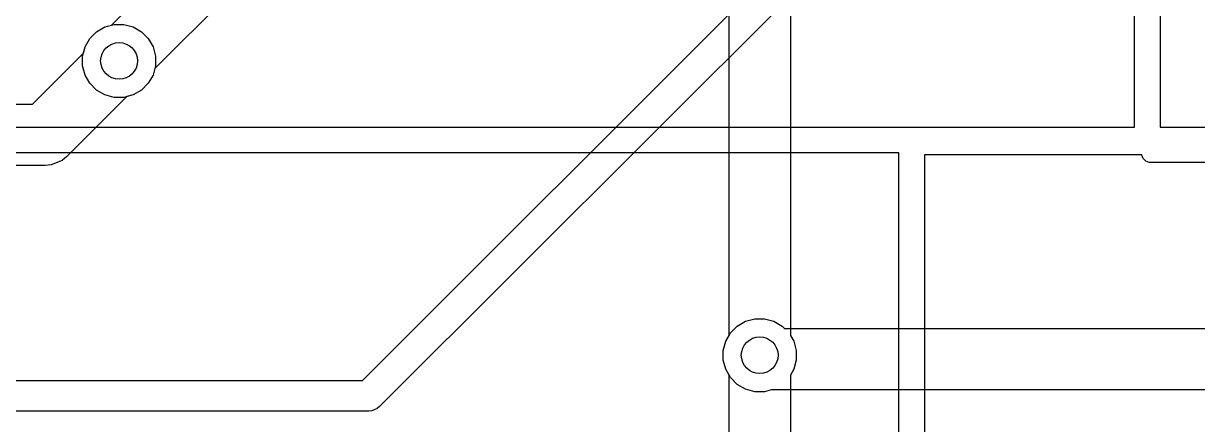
# Model space of a CAD drawing. Header units: millimetres. Extents: x 14 to 286, y -133 to -45.
# Drawn here: x 248.44 to 258.02, y -87.96 to -84.68 of the extents above; entities that cross this region are included whole.
import ezdxf

# ---------------------------------------------------------------- set-up
doc = ezdxf.new("R2010")
doc.units = ezdxf.units.MM
for name, color, linetype, true_color in [('B.Cu', 153, 'CONTINUOUS', 0x4d7fc4), ('F.Cu', 13, 'CONTINUOUS', 0xc83434), ('User.Drawings', 9, 'CONTINUOUS', 0xc2c2c2)]:
    doc.layers.add(name, color=color, linetype=linetype, true_color=true_color)

msp = doc.modelspace()

# ---------------------------------------------------------------- linework, layer by layer
at = {"layer": 'B.Cu', "linetype": 'CONTINUOUS'}
for p, q in [((254.6951, -80.6211), (254.6951, -87.228346)), ((254.1951, -87.228346), (254.1951, -80.724654)), ((249.15857, -84.697875), (250.9554, -82.901046)), ((251.382177, -83.181377), (249.512124, -85.051429)), ((249.038272, -84.751094), (249.106095, -84.711936)), ((249.106095, -84.711936), (249.15857, -84.697875)), ((248.943736, -84.874295), (248.982894, -84.806472)), ((248.982894, -84.806472), (249.038272, -84.751094)), ((248.923467, -84.949942), (248.943736, -84.874295)), ((248.923467, -85.028258), (248.923467, -84.949942)), ((248.943736, -85.103905), (248.923467, -85.028258)), ((248.982894, -85.171728), (248.943736, -85.103905)), ((249.498064, -85.103905), (249.458906, -85.171728)), ((249.512124, -85.051429), (249.498064, -85.103905)), ((249.038272, -85.227106), (248.982894, -85.171728)), ((249.458906, -85.171728), (249.403528, -85.227106)), ((249.106095, -85.266264), (249.038272, -85.227106)), ((249.181742, -85.286533), (249.106095, -85.266264)), ((249.260058, -85.286533), (249.181742, -85.286533)), ((249.335705, -85.266264), (249.260058, -85.286533)), ((249.403528, -85.227106), (249.335705, -85.266264)), ((254.147667, -87.351042), (254.167936, -87.275395)), ((254.167936, -87.275395), (254.1951, -87.228346)), ((254.6951, -87.228346), (254.722264, -87.275395)), ((254.722264, -87.275395), (254.742533, -87.351042)), ((254.147667, -87.429358), (254.147667, -87.351042)), ((254.742533, -87.351042), (254.742533, -87.429358)), ((254.167936, -87.505005), (254.147667, -87.429358)), ((254.742533, -87.429358), (254.722264, -87.505005)), ((254.1951, -87.552053), (254.167936, -87.505005)), ((254.1951, -96.795346), (254.1951, -87.552053)), ((254.722264, -87.505005), (254.6951, -87.552053)), ((254.6951, -87.552053), (254.6951, -96.8989))]:
    msp.add_line(p, q, dxfattribs=at)
at = {"layer": 'B.Cu'}
for centre in [(249.2209, -84.9891), (254.4451, -87.3902)]:
    msp.add_circle(centre, 0.15, dxfattribs=at)
at = {"layer": 'F.Cu', "linetype": 'CONTINUOUS'}
for p, q in [((251.205024, -87.5957), (254.925175, -83.875547)), ((255.196777, -83.9575), (251.345188, -87.809088)), ((249.038272, -84.751094), (249.106095, -84.711936)), ((249.106095, -84.711936), (249.181742, -84.691667)), ((249.181742, -84.691667), (249.260058, -84.691667)), ((249.260058, -84.691667), (249.335705, -84.711936)), ((249.335705, -84.711936), (249.403528, -84.751094)), ((248.943736, -84.874295), (248.982894, -84.806472)), ((248.982894, -84.806472), (249.038272, -84.751094)), ((249.403528, -84.751094), (249.458906, -84.806472)), ((249.458906, -84.806472), (249.498064, -84.874295)), ((248.929675, -84.926771), (248.943736, -84.874295)), ((249.498064, -84.874295), (249.518333, -84.949942)), ((248.513746, -85.3427), (248.929675, -84.926771)), ((249.518333, -84.949942), (249.518333, -85.028258)), ((249.498064, -85.103905), (249.458906, -85.171728)), ((249.518333, -85.028258), (249.498064, -85.103905)), ((249.458906, -85.171728), (249.403528, -85.227106)), ((249.283228, -85.280324), (248.794077, -85.769477)), ((249.335705, -85.266264), (249.283228, -85.280324)), ((249.403528, -85.227106), (249.335705, -85.266264)), ((245.798954, -85.3427), (248.513746, -85.3427)), ((248.794077, -85.769477), (248.756197, -85.800562)), ((248.6173, -85.8427), (245.798954, -85.8427)), ((248.666073, -85.837896), (248.6173, -85.8427)), ((248.756193, -85.800567), (248.666073, -85.837896)), ((248.756197, -85.800562), (248.756193, -85.800567)), ((254.262472, -87.152194), (254.330295, -87.113036)), ((254.330295, -87.113036), (254.405942, -87.092767)), ((254.405942, -87.092767), (254.484258, -87.092767)), ((254.484258, -87.092767), (254.559905, -87.113036)), ((254.559905, -87.113036), (254.627728, -87.152194)), ((254.167936, -87.275395), (254.207094, -87.207572)), ((254.207094, -87.207572), (254.262472, -87.152194)), ((254.627728, -87.152194), (254.648234, -87.1727)), ((254.648234, -87.1727), (273.603946, -87.1727)), ((254.147667, -87.351042), (254.167936, -87.275395)), ((254.147667, -87.429358), (254.147667, -87.351042)), ((254.167936, -87.505005), (254.147667, -87.429358)), ((234.086078, -87.5957), (251.205024, -87.5957)), ((254.207094, -87.572828), (254.167936, -87.505005)), ((254.262472, -87.628206), (254.207094, -87.572828)), ((254.330295, -87.667364), (254.262472, -87.628206)), ((254.405942, -87.687633), (254.330295, -87.667364)), ((254.484258, -87.687633), (254.405942, -87.687633)), ((254.53999, -87.6727), (254.484258, -87.687633)), ((273.603946, -87.6727), (254.53999, -87.6727)), ((251.2568, -87.8457), (234.086078, -87.8457)), ((251.281186, -87.843298), (251.2568, -87.8457)), ((251.281187, -87.843298), (251.281186, -87.843298)), ((251.3, -87.835505), (251.281187, -87.843298)), ((251.326246, -87.824634), (251.3, -87.835505)), ((251.326251, -87.824628), (251.326246, -87.824634)), ((251.345188, -87.809088), (251.326251, -87.824628))]:
    msp.add_line(p, q, dxfattribs=at)
at = {"layer": 'F.Cu'}
for centre in [(249.2209, -84.9891), (254.4451, -87.3902)]:
    msp.add_circle(centre, 0.15, dxfattribs=at)
at = {"layer": 'User.Drawings', "linetype": 'CONTINUOUS'}
for p, q in [((257.501716, -85.530009), (257.501716, -66.8049)), ((257.71, -66.77), (257.71, -85.530009)), ((238.615, -85.530009), (255.651716, -85.530009)), ((255.651716, -85.530009), (257.501716, -85.530009)), ((257.71, -85.530009), (276.61, -85.530009)), ((255.5795, -85.74), (238.54, -85.74)), ((255.5795, -104.530009), (255.5795, -85.74)), ((255.79, -85.755), (255.79, -104.530009)), ((257.561113, -85.755), (255.79, -85.755)), ((257.561441, -85.758332), (257.561113, -85.755)), ((257.57264, -85.785368), (257.561441, -85.758332)), ((257.593332, -85.80606), (257.57264, -85.785368)), ((257.620368, -85.817259), (257.593332, -85.80606)), ((257.635, -85.8187), (257.620368, -85.817259)), ((274.6295, -85.8187), (257.635, -85.8187))]:
    msp.add_line(p, q, dxfattribs=at)

doc.saveas('drawing.dxf')
